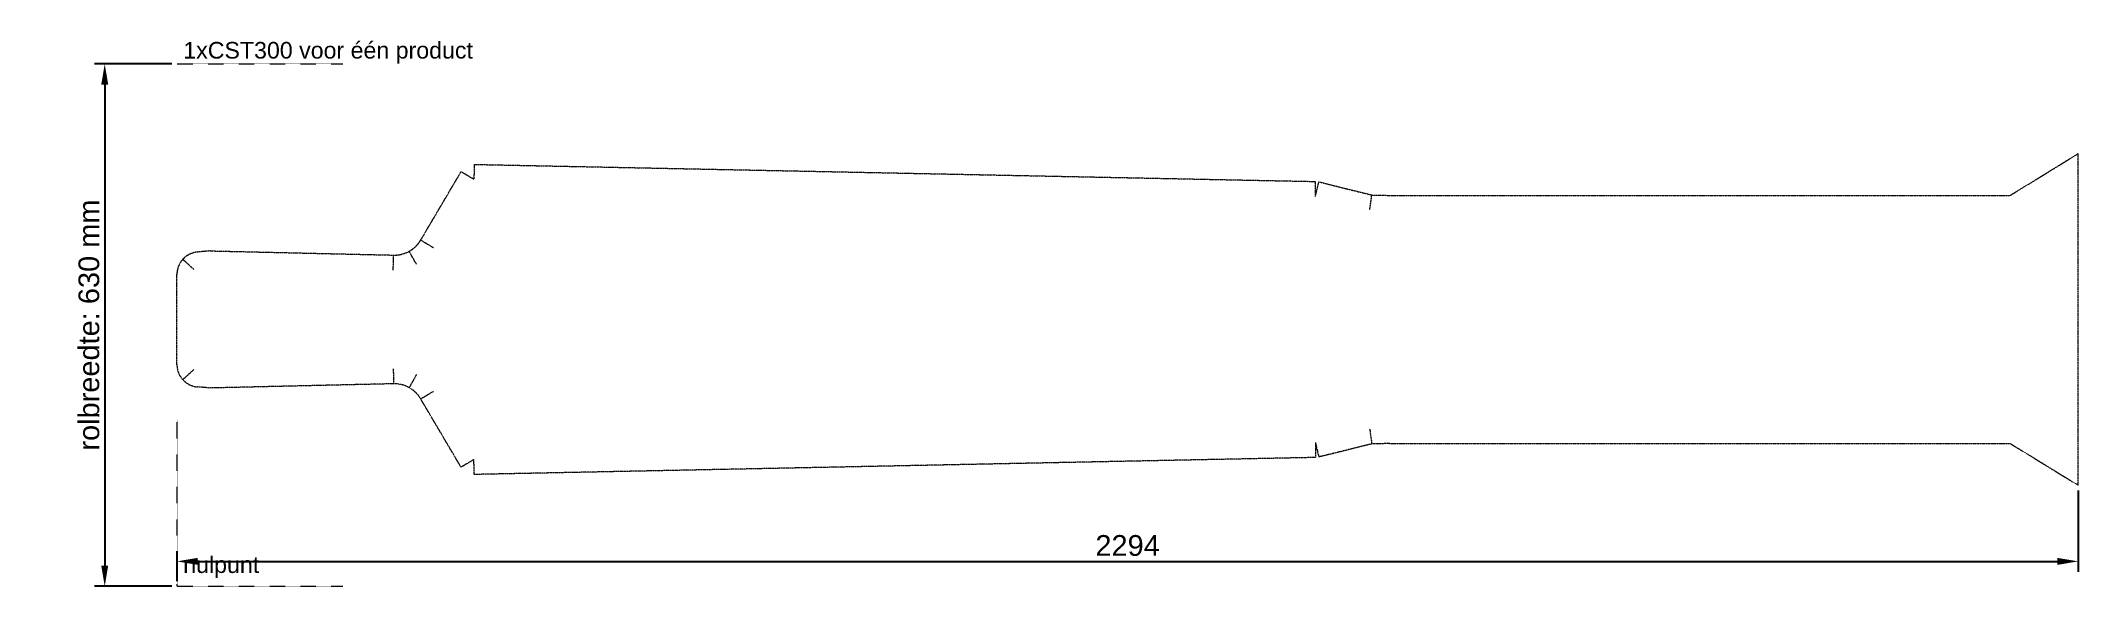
# Model space of a CAD drawing. Header units: millimetres. Extents: x -164 to 2294, y 0 to 658.
import ezdxf

# ---------------------------------------------------------------- set-up
doc = ezdxf.new("R2010")
doc.units = ezdxf.units.MM
doc.linetypes.add('HIDDEN', pattern=[0.2, 0.1, -0.1])
doc.linetypes.add('PHANTOM', pattern=[0.8, 0.45, -0.05, 0.1, -0.05, 0.1, -0.05])
doc.layers.get('Defpoints').update_dxf_attribs({"lineweight": 13})
for name, color, linetype, lineweight in [('1', 1, 'PHANTOM', 13), ('dim', 5, 'Continuous', 13), ('hulp', 254, 'HIDDEN', 13)]:
    doc.layers.add(name, color=color, linetype=linetype, lineweight=lineweight)
doc.styles.get("Standard").update_dxf_attribs({"font": 'arial.ttf'})
doc.dimstyles.new('ISO-25 groot', dxfattribs={"dimscale": 10, "dimtxt": 2.5, "dimasz": 2.5, "dimexe": 1.25, "dimexo": 0.625, "dimtad": 1, "dimdec": 0, "dimtxsty": 'Standard', "dimcen": 2.5, "dimadec": 0, "dimazin": 0, "dimtfac": 1, "dimtdec": 0, "dimtmove": 0, "dimatfit": 3, "dimfxl": 1, "dimarcsym": 0})

# ---------------------------------------------------------------- blocks, each defined once
blk = doc.blocks.new('*D1')
at = {"layer": 'Defpoints', "color": 0, "transparency": 16777216}
for p in [(0, 630), (-87.2, 0), (0, 0)]:
    blk.add_point(p, dxfattribs=at)
at = {"layer": 'dim', "color": 0, "lineweight": -2, "transparency": 16777216}
for p, q in [((-6.2, 630), (-99.7, 630)), ((-87.2, 605), (-87.2, 25)), ((-6.2, 0), (-99.7, 0))]:
    blk.add_line(p, q, dxfattribs=at)
at = {"layer": 'dim', "color": 0, "transparency": 16777216}
for points in [[(-91.4, 605), (-83, 605), (-87.2, 630)], [(-91.4, 25), (-83, 25), (-87.2, 0)]]:
    blk.add_solid(points, dxfattribs=at)
at = {"layer": 'dim', "color": 0, "transparency": 16777216, "insert": (-106.2, 315), "char_height": 25, "attachment_point": 5, "rotation": 90}
blk.add_mtext('rolbreedte: 630 mm', dxfattribs=at)
blk = doc.blocks.new('*D3')
at = {"layer": 'Defpoints', "color": 0, "transparency": 16777216}
for p in [(2293.8, 121.8), (2293.8, 30), (0, 0)]:
    blk.add_point(p, dxfattribs=at)
at = {"layer": 'dim', "color": 0, "lineweight": -2, "transparency": 16777216}
for p, q in [((2293.8, 115.5), (2293.8, 17.5)), ((0, 6.2), (0, 42.5)), ((25, 30), (2268.8, 30))]:
    blk.add_line(p, q, dxfattribs=at)
at = {"layer": 'dim', "color": 0, "transparency": 16777216}
for points in [[(25, 34.2), (25, 25.8), (0, 30)], [(2268.8, 34.2), (2268.8, 25.8), (2293.8, 30)]]:
    blk.add_solid(points, dxfattribs=at)
at = {"layer": 'dim', "color": 0, "transparency": 16777216, "insert": (1146.9, 49), "char_height": 25, "attachment_point": 5}
blk.add_mtext('2294', dxfattribs=at)

msp = doc.modelspace()

# ---------------------------------------------------------------- linework, layer by layer
at = {"layer": '1'}
for p, q in [((2211.8, 471.4), (2293.8, 521.8)), ((2293.8, 121.8), (2293.8, 521.8)), ((294, 417.5), (342.7, 499.9)), ((358.2, 490.8), (342.7, 499.9)), ((358.6, 508.8), (358.2, 490.8)), ((358.6, 508.8), (1373.7, 488.2)), ((1373.4, 470.2), (1373.7, 488.2)), ((1373.4, 470.2), (1377.7, 487.7)), ((1377.7, 487.7), (1441.5, 471.9)), ((1439.1, 454.1), (1441.5, 471.9)), ((1441.5, 471.9), (1463.4, 471.4)), ((1463, 471.4), (2211.8, 471.4)), ((20.3, 382.2), (7, 394.3)), ((39.9, 404.5), (24.6, 403.1)), ((39.9, 404.5), (261.3, 399.4)), ((260.9, 381.4), (261.3, 399.4)), ((288.9, 388.3), (280.1, 404)), ((294, 417.5), (309.5, 408.4)), ((-0.1, 267.5), (-0.1, 376)), ((20.3, 261.3), (7, 249.2)), ((260.9, 262.2), (261.3, 244.2)), ((288.9, 255.3), (280.1, 239.5)), ((39.9, 239.1), (24.6, 240.5)), ((261.3, 244.2), (39.9, 239.1)), ((294, 226), (309.5, 235.2)), ((342.7, 143.6), (294, 226)), ((1373.4, 173.3), (1377.7, 155.9)), ((1373.4, 173.3), (1373.7, 155.3)), ((1439.1, 189.4), (1441.5, 171.7)), ((1463.4, 172.1), (1441.5, 171.7)), ((1463, 172.1), (2211.8, 172.1)), ((2211.8, 172.1), (2293.8, 121.8)), ((358.2, 152.8), (342.7, 143.6)), ((358.6, 134.8), (358.2, 152.8)), ((1373.7, 155.3), (358.6, 134.8)), ((1441.5, 171.7), (1377.7, 155.9))]:
    msp.add_line(p, q, dxfattribs=at)
for centre, radius, start, end in [((27.1, 376), 27.2, 95.2364, 180), ((262.2, 436.4), 37, 268.6787, 329.4097), ((27.1, 267.5), 27.2, 180, 264.7636), ((262.2, 207.2), 37, 30.5903, 91.3213)]:
    msp.add_arc(centre, radius, start, end, dxfattribs=at)
at = {"layer": 'hulp'}
for p, q in [((0, 630), (200, 630)), ((0, 0), (0, 200)), ((0, 0), (200, 0))]:
    msp.add_line(p, q, dxfattribs=at)

# ---------------------------------------------------------------- texts
at = {"layer": 'dim'}
msp.add_text('nulpunt', height=20, dxfattribs=at).set_placement((7.5, 16))
at = {"layer": 'dim', "insert": (7.6, 656.5), "char_height": 20, "attachment_point": 1}
msp.add_mtext_dynamic_manual_height_columns('1xCST300 voor één product', width=645.364, gutter_width=100, heights=[0], dxfattribs=at)

# ---------------------------------------------------------------- dimensions: what is measured, and where the dimension line sits
at = {"layer": 'dim'}
dim = msp.add_linear_dim(base=(-87.2, 0), p1=(0, 630), p2=(0, 0), angle=90, text='rolbreedte: <> mm', dimstyle='ISO-25 groot', dxfattribs=at)
dim.commit()
dim.dimension.update_dxf_attribs({"geometry": '*D1', "text_midpoint": (-106.2, 315)})
dim = msp.add_linear_dim(base=(2293.8, 30), p1=(0, 0), p2=(2293.8, 121.8), dimstyle='ISO-25 groot', dxfattribs=at)
dim.commit()
dim.dimension.update_dxf_attribs({"geometry": '*D3', "text_midpoint": (1146.9, 49)})

doc.saveas('drawing.dxf')
